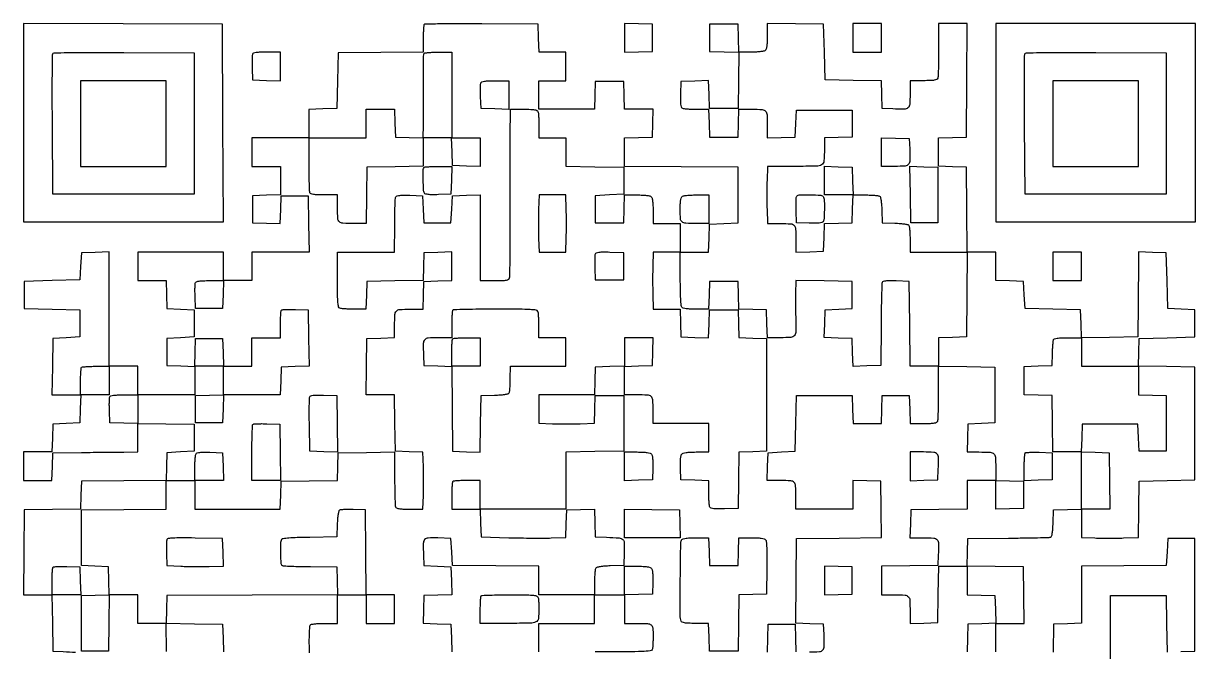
# Model space of a CAD drawing. Extents: x 156 to 936, y 95 to 969.
# Drawn here: x 156 to 936, y 551 to 969 of the extents above; entities that cross this region are included whole.
import ezdxf

# ---------------------------------------------------------------- set-up
doc = ezdxf.new("R2010")
doc.units = 0

msp = doc.modelspace()

# ---------------------------------------------------------------- linework, layer by layer
for points in [[(803, 551), (803, 560.5), (803, 570), (812.522065, 570), (822.044131, 570), (821.772065, 588.75), (821.5, 607.5), (802.712768, 607.772202), (783.925536, 608.044404), (784.212768, 617.272202), (784.5, 626.5), (811.422845, 626.709338, 0.00168), (821.835052, 626.825279, 0.002609), (830.81532, 627.002318, 0.000771), (838.612329, 627.208768, 0.084801), (839.633233, 627.412753, 0.231355), (840.239826, 628.064304, 0.031715), (840.678322, 629.923977, 0.025), (841.007859, 632.699783, 0.008816), (841.210388, 636.703415), (841.5, 645.5), (850.75, 645.787526), (860, 646.075052), (860, 636.575052), (860, 627.075052), (869.075991, 626.787526, 0.005354), (873.264137, 626.699727, 0.002937), (878.394677, 626.677269, 0.002927), (883.603656, 626.715565, 0.004672), (888.054168, 626.815944), (897.956354, 627.131889), (898.228177, 645.815944), (898.5, 664.5), (917, 665), (935.5, 665.5), (935.5, 703), (935.5, 740.5), (916.712768, 740.772202), (897.925536, 741.044404), (898.212768, 750.272202), (898.5, 759.5), (917, 760), (935.5, 760.5), (935.5, 769.5), (935.5, 778.5), (926.5, 779), (917.5, 779.5), (917, 798), (916.5, 816.5), (907.25, 816.787526), (898, 817.075052), (897.920976, 798.287526, -0.000609), (897.878178, 790.397897, -0.000549), (897.814941, 782.228211, -0.000549), (897.742156, 774.903415, -0.00174), (897.670976, 770), (897.5, 760.5), (878.787816, 760.228074), (860.075632, 759.956148), (859.787816, 769.228074), (859.5, 778.5), (841, 779), (822.5, 779.5), (822, 788.5), (821.5, 797.5), (812.25, 797.787526), (803, 798.075052), (803, 807.537526), (803, 817), (793.515573, 817), (784.031147, 817), (783.765573, 845.25), (783.5, 873.5), (774.25, 873.787526), (765, 874.075052), (765, 883.5), (765, 892.924948), (774.25, 893.212474), (783.5, 893.5), (783.762025, 931.25), (784.02405, 969), (774.512025, 969), (765, 969), (765, 951.581787, -0.003244), (764.955951, 944.792976, -0.00474), (764.821697, 938.815525, -0.002396), (764.635772, 933.755458, -0.081401), (764.393011, 932.581787, -0.192406), (763.653872, 931.782907, -0.06988), (762.154102, 931.311531, -0.034532), (759.571713, 931.062976, -0.00673), (754.893011, 931), (746, 931), (746, 922.019052, -0.01682), (745.772817, 915.267676, -0.202101), (744.627338, 912.990719, -0.176722), (742.11956, 912.058134, -0.012322), (734.479083, 912.199088), (727.5, 912.5), (727.212764, 921.728072), (726.925529, 930.956143), (708.212764, 931.228072), (689.5, 931.5), (689, 950), (688.5, 968.5), (669.75, 968.772065), (651, 969.044131), (651, 960.722065, -0.011041), (650.921837, 957.182675, -0.020303), (650.677903, 954.311666, -0.021068), (650.310837, 952.140642, -0.144947), (649.8, 951.2, -0.144682), (648.861987, 950.689961, -0.021131), (646.701269, 950.322617, -0.02038), (643.847487, 950.078344, -0.011159), (640.337526, 950), (632.075052, 950), (631.787526, 959.25), (631.5, 968.5), (622, 968.5), (612.5, 968.5), (612.5, 959.5), (612.5, 950.5), (622.271931, 950.213523), (632.043862, 949.927047), (631.771931, 931.213523), (631.5, 912.5), (622, 912.5), (612.5, 912.5), (612.211984, 921.787023), (611.923969, 931.074046), (602.711984, 930.787023), (593.5, 930.5), (593.206902, 922.085653, 0.008519), (593.135766, 918.085459, 0.027159), (593.278749, 915.4185, 0.039341), (593.610638, 913.659703, 0.187221), (594.206902, 912.850966, 0.110258), (595.104817, 912.527569, 0.009596), (597.532567, 912.267102, 0.012245), (600.472742, 912.081044, 0.009211), (603.712474, 912.015313), (611.924948, 912), (612.212474, 902.75), (612.5, 893.5), (622, 893.5), (631.5, 893.5), (631.787526, 902.75), (632.075052, 912), (640.930537, 912, -0.014926), (647.659578, 911.79908, -0.196265), (649.861468, 910.742763, -0.174406), (650.830207, 908.389753, -0.011304), (651, 900.880687), (651, 892.924948), (660.25, 893.212474), (669.5, 893.5), (670, 902.5), (670.5, 911.5), (689, 911.5), (707.5, 911.5), (707.5, 902.5), (707.5, 893.5), (698.25, 893.212474), (689, 892.924948), (688.986345, 885.712474, -0.018105), (688.675345, 877.553446, -0.243757), (687.154863, 875.0873, -0.131557), (683.775318, 874.120975, -0.004223), (669.451989, 874), (651.13724, 874), (650.81862, 864.5, 0.005281), (650.719285, 860.17526, 0.003101), (650.687189, 855, 0.003101), (650.719285, 849.82474, 0.005281), (650.81862, 845.5), (651.13724, 836), (659.961631, 836, -0.015027), (666.665914, 835.798459, -0.196559), (668.863787, 834.741438, -0.174031), (669.830565, 832.387773, -0.011284), (670, 824.880687), (670, 816.924948), (679.25, 817.212474), (688.5, 817.5), (688.787036, 826.712964), (689.074071, 835.925929), (698.287036, 836.212964), (707.5, 836.5), (707.787526, 845.75), (708.075052, 855), (716.287526, 854.984687, -0.008617), (719.521021, 854.922925, -0.011623), (722.441858, 854.748704, -0.008778), (724.855751, 854.505585, -0.112531), (725.706033, 854.202843, -0.192561), (726.236162, 853.466763, -0.02067), (726.666992, 851.36687, -0.020911), (727.005667, 848.539342, -0.010674), (727.206033, 844.968156), (727.5, 836.5), (735.968156, 836.206033, -0.010674), (739.539342, 836.005667, -0.020911), (742.36687, 835.666992, -0.02067), (744.466763, 835.236162, -0.192561), (745.202843, 834.706033, -0.112667), (745.505619, 833.854929, -0.008725), (745.748704, 831.430835, -0.011582), (745.922928, 828.497876, -0.008579), (745.984687, 825.25), (746, 817), (765.015573, 817), (784.031147, 817), (783.765573, 788.75), (783.5, 760.5), (774.25, 760.212474), (765, 759.924948), (765, 750.462474), (765, 741), (755.515573, 741), (746.031147, 741), (745.765573, 769.25), (745.5, 797.5), (736.733647, 797.789171, 0.007164), (732.357757, 797.870781, 0.029945), (729.728564, 797.724574, 0.051905), (728.128367, 797.368182, 0.224021), (727.442985, 796.712016, 0.084461), (727.226758, 795.633634, 0.000859), (727.011199, 787.838462, 0.002756), (726.827473, 778.840531, 0.001782), (726.709338, 768.422845), (726.5, 741.5), (717.288016, 741.212977), (708.076031, 740.925954), (707.788016, 750.212977), (707.5, 759.5), (698.212977, 759.788016), (688.925954, 760.076031), (689.212977, 769.288016), (689.5, 778.5), (698.5, 779), (707.5, 779.5), (707.5, 788.5), (707.5, 797.5), (688.75, 797.772065), (670, 798.044131), (669.842803, 789.272065, 0.003723), (669.801446, 785.323164, 0.002312), (669.808848, 780.68831, 0.002319), (669.858517, 776.11434, 0.004189), (669.947956, 772.368989, -0.011404), (670.025553, 764.154941, -0.167912), (669.06001, 761.477296, -0.207256), (666.724868, 760.251876, -0.018638), (659.970138, 760), (651.075052, 760), (650.787526, 769.25), (650.5, 778.5), (641.287036, 778.787036), (632.074071, 779.074071), (631.787036, 788.287036), (631.5, 797.5), (622, 797.5), (612.5, 797.5), (612.212474, 788.25), (611.924948, 779), (603.584919, 779, -0.010095), (599.847911, 779.075455, -0.023703), (597.067456, 779.320133, -0.028695), (595.089275, 779.705797, -0.158342), (594.183795, 780.27854, -0.15395), (593.715278, 781.427395, -0.006257), (593.401667, 785.951528, -0.009408), (593.180481, 791.787933, -0.004522), (593.105428, 799.27854), (593.088155, 817), (602.506551, 817), (611.924948, 817), (612.212474, 826.25), (612.5, 835.5), (622, 836), (631.5, 836.5), (631.5, 855), (631.5, 873.5), (593.75, 873.762025), (556, 874.02405), (556, 883.474499), (556, 892.924948), (565.25, 893.212474), (574.5, 893.5), (574.787526, 902.75), (575.075052, 912), (565.575052, 912), (556.075052, 912), (555.787526, 921.25), (555.5, 930.5), (546, 930.5), (536.5, 930.5), (536.212474, 921.25), (535.924948, 912), (517.462474, 912), (499, 912), (499, 921.5), (499, 931), (508, 931), (517, 931), (517, 940.5), (517, 950), (508.037526, 950), (499.075052, 950), (498.787526, 959.25), (498.5, 968.5), (460.928518, 968.761851, 0.001702), (446.475308, 968.813373, 0.002763), (434.194344, 968.747469, 0.000432), (423.329691, 968.619736, 0.195635), (422.678518, 968.345184, 0.174187), (422.408064, 967.771427, 0.006061), (422.199315, 965.275764, 0.010657), (422.0492, 962.276956, 0.007176), (422, 958.848907), (422, 950.031147), (393.75, 949.765573), (365.5, 949.5), (365, 931), (364.5, 912.5), (355.25, 912.212474), (346, 911.924948), (346, 902.462474), (346, 893), (327, 893), (308, 893), (308, 883.5), (308, 874), (317.5, 874), (327, 874), (327, 864.537526), (327, 855.075052), (317.75, 854.787526), (308.5, 854.5), (308.5, 845.5), (308.5, 836.5), (317.711984, 836.212977), (326.923969, 835.925954), (327.211984, 845.212977), (327.5, 854.5), (336.5, 854.5), (345.5, 854.5), (345.772065, 835.75), (346.044131, 817), (327.022065, 817), (308, 817), (308, 807.5), (308, 798), (298.5, 798), (289, 798), (289, 807.5), (289, 817), (260.5, 817), (232, 817), (232, 807.5), (232, 798), (241.462474, 798), (250.924948, 798), (251.212474, 788.75), (251.5, 779.5), (260.5, 779), (269.5, 778.5), (269.5, 769.5), (269.5, 760.5), (260.5, 760), (251.5, 759.5), (251.5, 750.5), (251.5, 741.5), (260.75, 741.212474), (270, 740.924948), (270, 731.462474), (270, 722), (251, 722), (232, 722), (232, 731.5), (232, 741), (222.5, 741), (213, 741), (213, 779.037526), (213, 817.075052), (203.75, 816.787526), (194.5, 816.5), (194, 807.5), (193.5, 798.5), (175, 798), (156.5, 797.5), (156.5, 788.5), (156.5, 779.5), (175, 779), (193.5, 778.5), (193.5, 769.5), (193.5, 760.5), (184.5, 760), (175.5, 759.5), (175.227935, 740.75), (174.955869, 722), (184.515461, 722), (194.075052, 722), (193.787526, 712.75), (193.5, 703.5), (184.5, 703), (175.5, 702.5), (175.212474, 693.25), (174.924948, 684), (165.462474, 684), (156, 684), (156, 674.5), (156, 665), (165.462474, 665), (174.924948, 665), (175.212474, 674.25), (175.5, 683.5), (194.5, 683.710173, -0.000288), (202.452664, 683.793557, -0.000265), (210.635937, 683.870307, -0.000264), (217.936743, 683.931057, -0.000872), (222.75, 683.960173), (232, 684), (232, 693.522065), (232, 703.044131), (250.75, 702.772065), (269.5, 702.5), (269.5, 693.5), (269.5, 684.5), (260.5, 684), (251.5, 683.5), (251.212679, 674.26551), (250.925359, 665.03102), (222.712679, 664.76551), (194.5, 664.5), (194.212764, 655.271928), (193.925529, 646.043857), (175.212764, 645.771928), (156.5, 645.5), (156.234427, 617.25), (155.968853, 589), (165.462361, 589), (174.955869, 589), (175.227935, 570.25), (175.5, 551.5), (182.5, 551.245668, -0.008693), (190.54987, 550.812948, -0.165246)], [(251.227935, 551.25), (250.955869, 570), (241.477935, 570), (232, 570), (232, 579.5), (232, 589), (222.522065, 589), (213.044131, 589), (212.772065, 570.25), (212.5, 551.5), (203.5, 551.5), (194.5, 551.5), (194.5, 570), (194.5, 588.5), (203.787023, 588.788016), (213.074046, 589.076031), (212.787023, 598.288016), (212.5, 607.5), (203.5, 608), (194.5, 608.5), (194.5, 627), (194.5, 645.5), (222.75, 645.765573), (251, 646.031147), (251, 655.515573), (251, 665), (260.5, 665), (270, 665), (270.015313, 673.25, -0.00917), (270.081041, 676.504112, -0.012203), (270.267102, 679.45641, -0.00954), (270.527533, 681.894283, -0.110402), (270.850966, 682.793098, -0.187221), (271.659703, 683.389362, -0.039341), (273.4185, 683.721251, -0.027159), (276.085459, 683.864234, -0.008519), (280.085653, 683.793098), (288.5, 683.5), (288.787526, 674.25), (289.075052, 665), (279.537526, 665), (270, 665), (270, 655.5), (270, 646), (298.462474, 646), (326.924948, 646), (327.212474, 655.25), (327.5, 664.5), (346.212764, 664.771928), (364.925529, 665.043857), (365.212764, 674.271928), (365.5, 683.5), (384.25, 683.772065), (403, 684.044131), (403, 666.603853, 0.00324), (403.044048, 659.806583, 0.004735), (403.178303, 653.822006, 0.002391), (403.364221, 648.75566, 0.081416), (403.606989, 647.581787, 0.191752), (404.343522, 646.783705, 0.070208), (405.834491, 646.312026, 0.034755), (408.399276, 646.063166, 0.006811), (413.03602, 646), (421.858062, 646), (422.179031, 655.104585, 0.005631), (422.279664, 659.300879, 0.003108), (422.313, 664.430709, 0.003098), (422.282234, 669.632157, 0.004973), (422.184374, 674.067928), (421.868749, 683.926685), (412.684374, 684.213343), (403.5, 684.5), (403.227935, 703.25), (402.955869, 722), (393.455869, 722), (383.955869, 722), (384.227935, 740.75), (384.5, 759.5), (393.75, 759.787526), (403, 760.075052), (403, 767.955738, -0.011465), (403.170847, 775.405561, -0.175109), (404.140972, 777.748573, -0.195466), (406.343338, 778.800158, -0.014852), (413.069463, 779), (421.924948, 779), (422.212474, 788.25), (422.5, 797.5), (431.75, 797.787526), (441, 798.075052), (441, 807.575052), (441, 817.075052), (431.75, 816.787526), (422.5, 816.5), (422.212764, 807.271928), (421.925529, 798.043857), (403.212764, 797.771928), (384.5, 797.5), (384.212474, 788.25), (383.924948, 779), (376.044262, 779, -0.007082), (372.910777, 779.044388, -0.008933), (370.013877, 779.178303, -0.007357), (367.59865, 779.368953, -0.068336), (366.581787, 779.606989, -0.24904), (365.711497, 780.606822, -0.036273), (365.27975, 783.359559, -0.018295), (365.051073, 788.276552, -0.002472), (365, 798.606989), (365, 817), (384, 817), (403, 817), (403.015313, 834.75, -0.004304), (403.080621, 841.645645, -0.006444), (403.267102, 847.665785, -0.002999), (403.521621, 852.767033, -0.128063), (403.850966, 853.793098, -0.187221), (404.659703, 854.389362, -0.039341), (406.4185, 854.721251, -0.027159), (409.085459, 854.864234, -0.008519), (413.085653, 854.793098), (421.5, 854.5), (422, 845.5), (422.5, 836.5), (431.5, 836.5), (440.5, 836.5), (441, 845.5), (441.5, 854.5), (450.75, 854.787526), (460, 855.075052), (460, 826.537526), (460, 798), (469.432612, 798, 0.005284), (474.8283, 798.057026, 0.040188), (477.355035, 798.314296, 0.101934), (478.715441, 798.865511, 0.170455), (479.449678, 799.841449, 0.073154), (479.68438, 801.284015, 0.000696), (479.832539, 811.983859, 0.002311), (479.929096, 824.312007, 0.001492), (479.932315, 838.591449, -0.00032), (479.899556, 854.06056, -0.000292), (479.885303, 870.019051, -0.000292), (479.889214, 884.2852, -0.000947), (479.91525, 893.75), (480, 912), (488.893011, 912, -0.00673), (493.571713, 911.937024, -0.034532), (496.154102, 911.688469, -0.06988), (497.653872, 911.217093, -0.192406), (498.393011, 910.418213, -0.06844), (498.631074, 909.400281, -0.007317), (498.821697, 906.9751, -0.008902), (498.955615, 904.066073, -0.00705), (499, 900.918213), (499, 893), (508, 893), (517, 893), (517, 883.521593), (517, 874.043186), (536.25, 873.771593), (555.5, 873.5), (555.5, 864.5), (555.5, 855.5), (546, 855), (536.5, 854.5), (536.5, 845.5), (536.5, 836.5), (546, 836.5), (555.5, 836.5), (555.787526, 845.75), (556.075052, 855), (564.337526, 855, -0.011159), (567.847487, 854.921656, -0.02038), (570.701269, 854.677383, -0.021131), (572.861987, 854.310039, -0.144682), (573.8, 853.8, -0.144849), (574.310542, 852.860329, -0.021091), (574.677711, 850.693122, -0.020332), (574.92177, 847.828493, -0.011084), (575, 844.3), (575, 836), (584, 836), (593, 836), (593, 826.5), (593, 817), (584.070969, 817), (575.141938, 817), (574.820969, 807.895415, 0.005644), (574.720383, 803.696635, 0.003106), (574.687231, 798.558523, 0.003096), (574.718259, 793.345316, 0.004955), (574.816413, 788.895415), (575.132827, 779), (584.028888, 779), (592.924948, 779), (593.212474, 769.75), (593.5, 760.5), (602.711984, 760.212977), (611.923969, 759.925954), (612.211984, 769.212977), (612.5, 778.5), (622, 778.5), (631.5, 778.5), (631.787036, 769.287036), (632.074071, 760.074071), (641.287036, 759.787036), (650.5, 759.5), (650.5, 722), (650.5, 684.5), (641.271928, 684.212764), (632.043857, 683.925529), (631.771928, 665.212764), (631.5, 646.5), (622.58457, 646.208654, -0.007874), (618.325344, 646.136581, -0.025891), (615.518036, 646.278743, -0.03736), (613.675579, 646.608404, -0.190691), (612.849883, 647.208654, -0.110303), (612.526902, 648.105622, -0.00958), (612.266784, 650.533081, -0.012233), (612.080964, 653.472868, -0.009199), (612.015313, 656.712474), (612, 664.924948), (602.75, 665.212474), (593.5, 665.5), (593.206229, 673.344796, -0.01153), (593.157498, 676.735348, -0.021342), (593.298867, 679.485252, -0.023545), (593.594776, 681.568167, -0.126804), (594.078674, 682.594796, -0.145524), (595.060853, 683.251072, -0.03848), (596.921657, 683.673265, -0.027148), (599.657348, 683.9254, -0.009406), (603.622445, 684), (612, 684), (612, 693.5), (612, 703), (593.5, 703), (575, 703), (575, 711.893011, 0.014768), (574.800362, 718.650479, 0.195511), (573.747254, 720.85745, 0.175208), (571.400012, 721.829247, 0.01141), (563.918213, 722), (556, 722), (556, 731.536212), (556, 741.072424), (546.25, 740.786212), (536.5, 740.5), (536.212474, 731.25), (535.924948, 722), (517.462474, 722), (499, 722), (499, 712.537526), (499, 703.075052), (507.97907, 702.787526, 0.005383), (512.101282, 702.699934, 0.00303), (517.106551, 702.677803, 0.003023), (522.159807, 702.716628, 0.004941), (526.442441, 702.81776), (535.926742, 703.13552), (536.213371, 712.31776), (536.5, 721.5), (546, 721.5), (555.5, 721.5), (555.5, 703), (555.5, 684.5), (536.25, 684.228407), (517, 683.956814), (517, 664.978407), (517, 646), (488.462474, 646), (459.924948, 646), (460.212474, 636.75), (460.5, 627.5), (479, 627, 0.002728), (486.795154, 626.831882, 0.002412), (494.918928, 626.740217, 0.002422), (502.239434, 626.728392, 0.007368), (507.213371, 626.81776), (516.926742, 627.13552), (517.213371, 636.31776), (517.5, 645.5), (526.711984, 645.787023), (535.923969, 646.074046), (536.211984, 636.787023), (536.5, 627.5), (544, 627.24697, -0.008062), (552.439007, 626.825952, -0.161069), (554.798383, 625.868873, -0.21244), (555.802761, 623.775657, -0.015449), (555.788514, 617.221282), (555.5, 608.5), (546.532999, 608.207902, 0.009786), (542.707636, 608.008289, 0.020298), (539.737125, 607.673305, 0.020215), (537.552989, 607.24575, 0.195149), (536.798312, 606.707902, 0.112618), (536.495093, 605.855762, 0.008743), (536.251635, 603.431384, 0.011595), (536.077158, 600.498009, 0.008591), (536.015313, 597.25), (536, 589), (546, 589), (556, 589), (556, 598.5), (556, 608), (564.377555, 608, -0.009406), (568.342652, 607.9254, -0.027148), (571.078343, 607.673265, -0.03848), (572.939147, 607.251072, -0.145524), (573.921326, 606.594796, -0.126804), (574.405224, 605.568167, -0.023545), (574.701133, 603.485252, -0.021342), (574.842502, 600.735348, -0.01153), (574.793771, 597.344796), (574.5, 589.5), (565.25, 589.212474), (556, 588.924948), (556, 579.462474), (556, 570), (563.918213, 570, -0.010435), (571.274938, 569.846455, -0.154717), (573.668924, 568.976005, -0.210194), (574.762257, 566.978013, -0.02159), (575, 561.474799, -0.007618), (574.955578, 558.55946, -0.009419), (574.821697, 555.846597, -0.008009), (574.630616, 553.581709, -0.066654), (574.393011, 552.581787, -0.284906), (573.15232, 551.640009, -0.013145), (567.631708, 551.264634, -0.009347), (558.076001, 551.045691, -0.001054), (536.393011, 551)], [(679.018474, 551, 0.016964), (685.739673, 551.228106, 0.202443), (688.011851, 552.374694, 0.176255), (688.942101, 554.883746, 0.012303), (688.800912, 562.520917), (688.5, 569.5), (679.234491, 569.787731), (669.968982, 570.075462), (670.234491, 598.287731), (670.5, 626.5), (698.772008, 626.765611), (727.044016, 627.031221), (726.772008, 645.765611), (726.5, 664.5), (717.25, 664.787526), (708, 665.075052), (708, 655.537526), (708, 646), (689, 646), (670, 646), (670, 653.918213, 0.011435), (669.828811, 661.402343, 0.175657), (668.85465, 663.748828, 0.195156), (666.642834, 664.801097, 0.014649), (659.855485, 665), (650.924948, 665), (651.212474, 674.25), (651.5, 683.5), (660.5, 684), (669.5, 684.5), (670, 703), (670.5, 721.5), (689, 721.5), (707.5, 721.5), (707.787526, 712.25), (708.075052, 703), (717.5, 703), (726.924948, 703), (727.212474, 712.25), (727.5, 721.5), (736.5, 721.5), (745.5, 721.5), (745.787526, 712.25), (746.075052, 703), (754.930537, 703, 0.006773), (759.587052, 703.063076, 0.03465), (762.160133, 703.311792, 0.070053), (763.655249, 703.783328, 0.192061), (764.393011, 704.581787, 0.081416), (764.635779, 705.75566, 0.002391), (764.821697, 710.822006, 0.004735), (764.955952, 716.806583, 0.00324), (765, 723.603853), (765, 741.044131), (783.75, 740.772065), (802.5, 740.5), (802.5, 722), (802.5, 703.5), (793.5, 703), (784.5, 702.5), (784.212474, 693.25), (783.924948, 684), (791.880687, 684, -0.01133), (799.392119, 683.829774, -0.174856), (801.744352, 682.858669, -0.19591), (802.799825, 680.651936, -0.014805), (803, 673.893011), (803, 665), (793.5, 665), (784, 665), (784, 655.522065), (784, 646.044131), (765.25, 645.772065), (746.5, 645.5), (746.212474, 636.25), (745.924948, 627), (754.943422, 627, -0.016678), (761.724982, 626.773732, -0.201759), (764.006711, 625.629356, -0.177188), (764.941627, 623.122836, -0.012342), (764.800912, 615.479083), (764.5, 608.5), (745.75, 608.227935), (727, 607.955869), (727, 598.477935), (727, 589), (735.893011, 589, -0.014805), (742.651936, 588.799825, -0.19591), (744.858669, 587.744352, -0.174856), (745.829774, 585.392119, -0.01133), (746, 577.880687), (746, 569.924948), (755.25, 570.212474), (764.5, 570.5), (764.772065, 589.25), (765.044131, 608), (774.522065, 608), (784, 608), (784, 598.537526), (784, 589.075052), (793.25, 588.787526), (802.5, 588.5), (802.787023, 579.288016), (803.074046, 570.076031), (793.787023, 569.788016), (784.5, 569.5), (784.212474, 560.25), (783.924948, 551)], [(499, 551), (499, 560.5), (499, 570), (517.5, 570), (536, 570), (536, 579.5), (536, 589), (517.5, 589), (499, 589), (499, 598.484665), (499, 607.969329), (470.25, 608.234665), (441.5, 608.5), (441, 617.5), (440.5, 626.5), (431.778718, 626.788514, 0.017872), (425.215167, 626.770984, 0.210428), (422.972515, 625.678754, 0.176334), (422.050889, 623.182645, 0.011928), (422.199088, 615.479083), (422.5, 608.5), (431.5, 608), (440.5, 607.5), (440.787023, 598.288016), (441.074046, 589.076031), (431.787023, 588.788016), (422.5, 588.5), (422.212977, 579.288016), (421.925954, 570.076031), (431.212977, 569.788016), (440.5, 569.5), (440.787526, 560.25), (441.075052, 551)], [(346.269936, 550.453304, -0.003387), (346.21716, 559.19071, -0.013149), (346.363442, 564.601246, -0.01367), (346.65421, 568.198071, -0.228051), (347.269936, 569.187991, -0.112035), (348.134327, 569.496472, -0.008952), (350.562106, 569.744341, -0.011755), (353.500405, 569.921833, -0.008742), (356.75, 569.984687), (365, 570), (365, 579.508257), (365, 589.016514), (308.25, 588.758257), (251.5, 588.5), (251.212768, 579.272202), (250.925536, 570.044404), (269.712768, 569.772202), (288.5, 569.5), (288.787526, 560.25), (289.075052, 551)]]:
    msp.add_lwpolyline(points, format="xyb")
for points in [[(156, 903.007138), (156, 837), (222.50719, 837), (289.014379, 837), (288.75719, 902.75), (288.5, 968.5), (222.25, 968.757138), (156, 969.014276)], [(556, 959.5), (556, 949.924948), (565.25, 950.212474), (574.5, 950.5), (574.5, 959.5), (574.5, 968.5), (565.25, 968.787526), (556, 969.075052)], [(708, 959.5), (708, 950), (717.5, 950), (727, 950), (727, 959.5), (727, 969), (717.5, 969), (708, 969)], [(803, 903), (803, 837), (869.5, 837), (936, 837), (936, 903), (936, 969), (869.5, 969), (803, 969)], [(194, 902.5), (194, 874), (222.5, 874), (251, 874), (251, 902.5), (251, 931), (222.5, 931), (194, 931)], [(841, 902.5), (841, 874), (869.5, 874), (898, 874), (898, 902.5), (898, 931), (869.5, 931), (841, 931)], [(707.787526, 864.25), (708.075052, 855), (698.537526, 855), (689, 855), (689, 864.537526), (689, 874.075052), (698.25, 873.787526), (707.5, 873.5)], [(764.5, 855), (764.5, 836.5), (755.5, 836.5), (746.5, 836.5), (746.227796, 855.28782), (745.955591, 874.075639), (755.227796, 873.78782), (764.5, 873.5)], [(841, 807.5), (841, 798), (850.5, 798), (860, 798), (860, 807.5), (860, 817), (850.5, 817), (841, 817)], [(556, 750.462474), (556, 740.924948), (565.25, 741.212474), (574.5, 741.5), (574.787526, 750.75), (575.075052, 760), (565.537526, 760), (556, 760)], [(821.5, 655.5), (821.5, 646.5), (812.25, 646.212474), (803, 645.924948), (803, 655.5), (803, 665.075052), (812.25, 664.787526), (821.5, 664.5)], [(592.787526, 636.25), (593.075052, 627), (574.537526, 627), (556, 627), (556, 636.522559), (556, 646.045117), (574.25, 645.772559), (592.5, 645.5)], [(689, 598.5), (689, 588.924948), (698.25, 589.212474), (707.5, 589.5), (707.5, 598.5), (707.5, 607.5), (698.25, 607.787526), (689, 608.075052)]]:
    msp.add_lwpolyline(points, close=True)
for points in [[(269.5, 902.5), (269.5, 855.5), (222.5, 855.5), (175.5, 855.5), (175.239372, 901.5, -0.000997), (175.174287, 919.225103, -0.001596), (175.197198, 934.357597, -0.000282), (175.267665, 947.72814, -0.090314), (175.461789, 948.759906, -0.301449), (176.45055, 949.464468, -0.003096), (185.402033, 949.70934, -0.005599), (198.68089, 949.841585, -0.001079), (222.722417, 949.759906), (269.5, 949.5)], [(308.423642, 948.661609, 0.079281), (308.235027, 947.7687, 0.006579), (308.147568, 945.392336, 0.008656), (308.129541, 942.539392, 0.006569), (308.205027, 939.411609), (308.5, 931.5), (317.75, 931.212474), (327, 930.924948), (327, 940.462474), (327, 950), (317.968615, 950, 0.007593), (313.620517, 949.933967, 0.027242), (310.854544, 949.698735, 0.041413), (309.106941, 949.304101, 0.228749)], [(441, 921.5), (441, 893), (450.5, 893), (460, 893), (460, 883.462474), (460, 873.924948), (450.75, 874.212474), (441.5, 874.5), (441.212474, 883.75), (440.924948, 893), (431.462474, 893), (422, 893), (422, 883.522065), (422, 874.044131), (403.25, 873.772065), (384.5, 873.5), (384.227935, 854.75), (383.955869, 836), (376.059722, 836, -0.011457), (368.595345, 836.171064, -0.175414), (366.25104, 837.14327, -0.195276), (365.199323, 839.350385, -0.014747), (365, 846.106989), (365, 855), (356.106989, 855, -0.007025), (351.550325, 855.064026, -0.032316), (348.921625, 855.308432, -0.060636), (347.360628, 855.754673, -0.203965), (346.637558, 856.502126, -0.081908), (346.406473, 857.625041, -0.002182), (346.227954, 862.703004, -0.004508), (346.097686, 868.688392, -0.003064), (346.052605, 875.502126), (346.044072, 893), (365.022036, 893), (384, 893), (384, 902.5), (384, 912), (393.462474, 912), (402.924948, 912), (403.212474, 902.75), (403.5, 893.5), (412.75, 893.212474), (422, 892.924948), (422.095222, 901.712474, 0.002042), (422.126386, 906.328755, 0.00059), (422.136976, 913.458531, 0.000594), (422.129884, 921.49431, 0.000633), (422.103646, 929.359122, -0.002748), (422.110165, 936.651964, -0.004272), (422.204082, 942.940072, -0.001367), (422.346501, 948.372128, -0.131914), (422.567441, 949.109122, -0.225907), (423.116549, 949.463308, -0.008732), (425.582711, 949.738304, -0.01409), (428.592793, 949.935469, -0.009308), (432.059017, 950), (441, 950)], [(916.5, 902.5), (916.5, 855.5), (869.5, 855.5), (822.5, 855.5), (822.239372, 901.5, -0.000997), (822.174287, 919.225103, -0.001596), (822.197198, 934.357597, -0.000282), (822.267665, 947.72814, -0.090314), (822.461789, 948.759906, -0.301449), (823.45055, 949.464468, -0.003096), (832.402033, 949.70934, -0.005599), (845.68089, 949.841585, -0.001079), (869.722417, 949.759906), (916.5, 949.5)], [(479, 921.462474), (479, 911.924948), (469.75, 912.212474), (460.5, 912.5), (460.205027, 920.411609, -0.006569), (460.129541, 923.539392, -0.008656), (460.147568, 926.392336, -0.006579), (460.235027, 928.7687, -0.079281), (460.423642, 929.661609, -0.228749), (461.106941, 930.304101, -0.041413), (462.854544, 930.698735, -0.027242), (465.620517, 930.933967, -0.007593), (469.968615, 931), (479, 931)], [(745.800912, 885.520917, -0.012322), (745.941866, 877.88044, -0.176722), (745.009281, 875.372662, -0.202101), (742.732324, 874.227183, -0.01682), (735.980948, 874), (727, 874), (727, 883.537526), (727, 893.075052), (736.25, 892.787526), (745.5, 892.5)], [(440.787526, 864.75), (440.5, 855.5), (432.085653, 855.206902, -0.008519), (428.085459, 855.135766, -0.027159), (425.4185, 855.278749, -0.039341), (423.659703, 855.610638, -0.187221), (422.850966, 856.206902, -0.131906), (422.206577, 858.26788, -0.007493), (422.033407, 864.992136, -0.005877), (422.040216, 871.8478, -0.195602), (422.666667, 873.333333, -0.174822), (423.232541, 873.599219, -0.00583), (425.743315, 873.804167, -0.010438), (428.756615, 873.951668, -0.007009), (432.204192, 874), (441.075052, 874)], [(498.843707, 845.25, 0.005283), (498.735031, 840.846037, 0.003227), (498.695249, 835.646875, 0.003234), (498.722408, 830.495207, 0.005736), (498.820969, 826.25), (499.141938, 817), (508.002349, 817), (516.86276, 817), (517.18138, 826.5, 0.005281), (517.280715, 830.82474, 0.003101), (517.312811, 836, 0.003101), (517.280715, 841.17526, 0.005281), (517.18138, 845.5), (516.86276, 855), (508.025087, 855), (499.187415, 855)], [(612, 845.5), (612, 836), (604.081787, 836, -0.01065), (596.689481, 836.157481, -0.159949), (594.309746, 837.052708, -0.206765), (593.227098, 839.102218, -0.019554), (593, 844.906989, -0.012415), (593.08019, 848.136184, -0.021121), (593.327993, 850.825282, -0.021703), (593.698102, 852.888147, -0.142062), (594.2, 853.8, -0.144849), (595.139671, 854.310542, -0.021091), (597.306878, 854.677711, -0.020332), (600.171507, 854.92177, -0.011084), (603.7, 855), (612, 855)], [(688.393011, 853.418213, -0.084529), (688.923441, 850.770951, -0.011036), (688.963962, 845.001062, -0.008945), (688.771604, 839.163368, -0.129339), (688.149034, 837.206902, -0.187221), (687.340297, 836.610638, -0.039341), (685.5815, 836.278749, -0.027159), (682.914541, 836.135766, -0.008519), (678.914347, 836.206902), (670.5, 836.5), (670.205027, 844.411609, -0.006569), (670.129541, 847.539392, -0.008656), (670.147568, 850.392336, -0.006579), (670.235027, 852.7687, -0.079281), (670.423642, 853.661609, -0.29562), (672.229032, 854.976623, -0.017051), (679.405167, 855.124149, -0.01715), (686.575238, 854.780866, -0.288164)], [(536.438128, 815.699359, 0.078674), (536.244157, 814.786543, 0.006817), (536.151823, 812.403425, 0.00884), (536.130612, 809.542108, 0.00675), (536.205027, 806.411609), (536.5, 798.5), (546, 798.5), (555.5, 798.5), (555.5, 807.5), (555.5, 816.5), (546.233101, 816.787749, 0.006604), (541.565901, 816.870994, 0.028831), (538.808733, 816.724677, 0.050502), (537.142535, 816.366783, 0.226742)], [(288.787526, 788.75), (288.5, 779.5), (279.5, 779.5), (270.5, 779.5), (270.205027, 787.411609, -0.006569), (270.129541, 790.539392, -0.008656), (270.147568, 793.392336, -0.006579), (270.235027, 795.7687, -0.079281), (270.423642, 796.661609, -0.22904), (271.108114, 797.304492, -0.041271), (272.861635, 797.698947, -0.027152), (275.637843, 797.934049, -0.007548), (280.006141, 798), (289.075052, 798)], [(345.771926, 759.787816), (346.043852, 741.075632), (336.771926, 740.787816), (327.5, 740.5), (327.212474, 731.25), (326.924948, 722), (308, 722), (289.075052, 722), (288.787526, 712.75), (288.5, 703.5), (279.5, 703.5), (270.5, 703.5), (270.5, 712.5), (270.5, 721.5), (279.75, 721.787526), (289, 722.075052), (289, 731.537526), (289, 741), (279.462474, 741), (269.924948, 741), (270.212474, 750.25), (270.5, 759.5), (279.5, 759.5), (288.5, 759.5), (288.787526, 750.25), (289.075052, 741), (298.537526, 741), (308, 741), (308, 750.5), (308, 760), (317.5, 760), (327, 760), (327, 768.833333, -0.007416), (327.050964, 772.269043, -0.010972), (327.206402, 775.278277, -0.006396), (327.422807, 777.77838, -0.173269), (327.702644, 778.369311, -0.179987), (328.290922, 778.638564, -0.007016), (330.709672, 778.781547, -0.011703), (333.626528, 778.84459, -0.007913), (336.952644, 778.785977), (345.5, 778.5)], [(441.666667, 778.333333, 0.174709), (441.400808, 777.76784, 0.005871), (441.195833, 775.267708, 0.010477), (441.048334, 772.266524, 0.007039), (441, 768.833333), (441, 760), (432.019052, 760, 0.01682), (425.267676, 759.772817, 0.202101), (422.990719, 758.627338, 0.176722), (422.058134, 756.11956, 0.012322), (422.199088, 748.479083), (422.5, 741.5), (431.73449, 741.212679), (440.96898, 740.925359), (441.23449, 712.712679), (441.5, 684.5), (450.727798, 684.212768), (459.955596, 683.925536), (460.227798, 702.712768), (460.5, 721.5), (469.467001, 721.792098, 0.009786), (473.292364, 721.991711, 0.020298), (476.262875, 722.326695, 0.020215), (478.447011, 722.75425, 0.195149), (479.201688, 723.292098, 0.112618), (479.504907, 724.144238, 0.008743), (479.748365, 726.568616, 0.011595), (479.922842, 729.501991, 0.008591), (479.984687, 732.75), (480, 741), (498.5, 741), (517, 741), (517, 750.5), (517, 760), (508, 760), (499, 760), (499, 767.918213, 0.00705), (498.955615, 771.066073, 0.008902), (498.821697, 773.9751, 0.007317), (498.631074, 776.400281, 0.06844), (498.393011, 777.418213, 0.272715), (497.246215, 778.330332, 0.020917), (493.161473, 778.730264, 0.01245), (485.964232, 778.952517, 0.001493), (470.059678, 779, 0.00225), (459.382369, 778.95195, 0.003619), (450.282114, 778.804167, 0.000743), (442.298363, 778.604832, 0.192047)], [(460, 750.5), (460, 741), (450.5, 741), (441, 741), (441, 749.833333, -0.007039), (441.048334, 753.266524, -0.010477), (441.195833, 756.267708, -0.005871), (441.400808, 758.76784, -0.174709), (441.666667, 759.333333, -0.174709), (442.23216, 759.599192, -0.005871), (444.732292, 759.804167, -0.010477), (447.733476, 759.951666, -0.007039), (451.166667, 760), (460, 760)], [(860, 750.5), (860, 741), (879, 741), (898, 741), (898, 731.537526), (898, 722.075052), (907.25, 721.787526), (916.5, 721.5), (916.5, 703), (916.5, 684.5), (907.5, 684.5), (898.5, 684.5), (898, 693.5), (897.5, 702.5), (879, 702.5), (860.5, 702.5), (860.212977, 693.288016), (859.925954, 684.076031), (869.212977, 683.788016), (878.5, 683.5), (878.772065, 664.75), (879.044131, 646), (869.522065, 646), (860, 646), (860, 665), (860, 684), (850.522065, 684), (841.044131, 684), (840.772065, 702.75), (840.5, 721.5), (831.25, 721.787526), (822, 722.075052), (822, 731.5), (822, 740.924948), (831.25, 741.212474), (840.5, 741.5), (840.769726, 749.5, -0.004694), (840.905777, 752.655284, -0.006263), (841.092081, 755.517187, -0.004511), (841.299299, 757.905307, -0.062379), (841.488341, 758.75, -0.245965), (842.124042, 759.334747, -0.032567), (843.976619, 759.702973, -0.024764), (846.790152, 759.933009, -0.008016), (850.968615, 760), (860, 760)], [(213, 731.5), (213, 722), (203.5, 722), (194, 722), (194, 730.833333, -0.007039), (194.048334, 734.266524, -0.010477), (194.195833, 737.267708, -0.005871), (194.400808, 739.76784, -0.174709), (194.666667, 740.333333, -0.174709), (195.23216, 740.599192, -0.005871), (197.732292, 740.804167, -0.010477), (200.733476, 740.951666, -0.007039), (204.166667, 741), (213, 741)], [(232, 712.462474), (232, 702.924948), (222.75, 703.212474), (213.5, 703.5), (213.205027, 711.411609, -0.006569), (213.129541, 714.539392, -0.008656), (213.147568, 717.392336, -0.006579), (213.235027, 719.7687, -0.079281), (213.423642, 720.661609, -0.228749), (214.106941, 721.304101, -0.041413), (215.854544, 721.698735, -0.027242), (218.620517, 721.933967, -0.007593), (222.968615, 722), (232, 722)], [(364.772204, 702.71218), (365.044409, 683.924361), (355.772204, 684.21218), (346.5, 684.5), (346.257563, 702, -0.002631), (346.199152, 708.799598, -0.003941), (346.226192, 714.738069, -0.001682), (346.306309, 719.809053, -0.083845), (346.49121, 720.789171, -0.238724), (347.14441, 721.395694, -0.043003), (348.823062, 721.725032, -0.027688), (351.496316, 721.865282, -0.007507), (355.733647, 721.789171), (364.5, 721.5)], [(326.772065, 683.75), (327.044131, 665), (317.522065, 665), (308, 665), (308, 683.333333, -0.003584), (308.05073, 690.411472, -0.00564), (308.206402, 696.487652, -0.001786), (308.418403, 701.723678, -0.187492), (308.702644, 702.369311, -0.179987), (309.290922, 702.638564, -0.007016), (311.709672, 702.781547, -0.011703), (314.626528, 702.84459, -0.007913), (317.952644, 702.785977), (326.5, 702.5)], [(573.921326, 682.594796, -0.126804), (574.405224, 681.568167, -0.023545), (574.701133, 679.485252, -0.021342), (574.842502, 676.735348, -0.01153), (574.793771, 673.344796), (574.5, 665.5), (565.25, 665.212474), (556, 664.924948), (556, 674.462474), (556, 684), (564.377555, 684, -0.009406), (568.342652, 683.9254, -0.027148), (571.078343, 683.673265, -0.03848), (572.939147, 683.251072, -0.145524)], [(746, 674.462474), (746, 664.924948), (755.25, 665.212474), (764.5, 665.5), (764.800912, 672.479083, 0.012322), (764.941866, 680.11956, 0.176722), (764.009281, 682.627338, 0.202101), (761.732324, 683.772817, 0.01682), (754.980948, 684), (746, 684)], [(840.5, 674.5), (840.5, 665.5), (831.25, 665.212474), (822, 664.924948), (822, 673.795808, -0.007385), (822.050962, 677.245903, -0.010931), (822.206402, 680.267253, -0.006353), (822.422777, 682.777963, -0.173388), (822.702644, 683.369311, -0.179987), (823.290922, 683.638564, -0.007016), (825.709672, 683.781547, -0.011703), (828.626528, 683.84459, -0.007913), (831.952644, 683.785977), (840.5, 683.5)], [(441.666667, 664.333333, 0.174709), (441.400808, 663.76784, 0.005871), (441.195833, 661.267708, 0.010477), (441.048334, 658.266524, 0.007039), (441, 654.833333), (441, 646), (450.5, 646), (460, 646), (460, 655.5), (460, 665), (451.166667, 665, 0.007039), (447.733476, 664.951666, 0.010477), (444.732292, 664.804167, 0.005871), (442.23216, 664.599192, 0.174709)], [(366.293967, 645.223959, 0.1897), (365.765013, 644.478798, 0.020428), (365.333643, 642.367199, 0.020766), (364.99436, 639.532869, 0.010728), (364.793967, 635.968156), (364.5, 627.5), (346.544238, 627.226088, 0.003691), (338.090119, 627.034694, 0.01247), (332.573985, 626.731244, 0.01141), (328.777433, 626.339909, 0.223435), (327.809551, 625.726088, 0.135235), (326.999375, 623.080112, 0.013927), (326.996503, 616.487618, 0.009873), (327.314093, 609.758592, 0.292292), (328.283473, 608.444716, 0.080575), (329.261049, 608.240839, 0.001624), (334.320718, 608.03046, 0.003801), (340.247135, 607.848429, 0.00254), (347.033473, 607.7261), (364.5, 607.5), (364.787526, 598.25), (365.075052, 589), (374.537526, 589), (384, 589), (384, 579.5), (384, 570), (393.5, 570), (403, 570), (403, 579.5), (403, 589), (393.515573, 589), (384.031147, 589), (383.765573, 617.25), (383.5, 645.5), (375.5, 645.755803, 0.009554), (372.347913, 645.796332, 0.012865), (369.495728, 645.705092, 0.009949), (367.142035, 645.522067, 0.120843)], [(251.432332, 625.684256, 0.078916), (251.240504, 624.779383, 0.006722), (251.150121, 622.398988, 0.008767), (251.130183, 619.541021, 0.006678), (251.205027, 616.411609), (251.5, 608.5), (260.738792, 608, 0.007065), (264.965911, 607.831089, 0.00405), (270.068359, 607.740722, 0.004045), (275.200219, 607.732924, 0.00672), (279.525398, 607.819479), (289.073213, 608.138958), (288.786606, 617.319479), (288.5, 626.5), (270.227305, 626.772646, 0.002829), (260.664758, 626.861208, 0.015363), (255.482268, 626.72062, 0.021534), (252.329852, 626.401442, 0.271496)], [(612.212474, 617.75), (612.5, 608.5), (622, 608.5), (631.5, 608.5), (631.787526, 617.75), (632.075052, 627), (640.415081, 627, -0.009858), (644.229289, 626.924794, -0.024977), (646.990001, 626.677401, -0.032166), (648.919853, 626.278909, -0.153728), (649.853527, 625.67649, -0.154172), (650.352364, 624.451764, -0.008589), (650.617749, 620.289581, -0.010611), (650.760379, 614.647726, -0.004255), (650.725971, 606.92649), (650.5, 589.5), (641.271928, 589.212764), (632.043857, 588.925529), (631.771928, 570.212764), (631.5, 551.5), (622, 551.5), (612.5, 551.5), (612.212474, 560.75), (611.924948, 570), (603.069463, 570, -0.00736), (598.648725, 570.065081, -0.030432), (595.988129, 570.305954, -0.052718), (594.369477, 570.73044, -0.213816), (593.664334, 571.432349, -0.092965), (592.952045, 575.324366, -0.001324), (593.119472, 599.118411, -0.000789), (593.394859, 623.569029, -0.171627), (594.190187, 625.729161, -0.159128), (595.090638, 626.296792, -0.028107), (597.077689, 626.68029, -0.023481), (599.861553, 626.924504, -0.010137), (603.584919, 627), (611.924948, 627)], [(193.787526, 598.25), (194.075052, 589), (184.537526, 589), (175, 589), (175, 597.833333, -0.007416), (175.050964, 601.269043, -0.010972), (175.206402, 604.278277, -0.006396), (175.422807, 606.77838, -0.173269), (175.702644, 607.369311, -0.179987), (176.290922, 607.638564, -0.007016), (178.709672, 607.781547, -0.011703), (181.626528, 607.84459, -0.007913), (184.952644, 607.785977), (193.5, 607.5)], [(498.393011, 587.418213, -0.063253), (498.629829, 586.450783, -0.009306), (498.821697, 584.43975, -0.010378), (498.955516, 582.041973, -0.008749), (499, 579.5, -0.029543), (498.623985, 573.141791, -0.258346), (497.03215, 570.929755, -0.107179), (493.471873, 570.10424, -0.003575), (478.893011, 570), (460, 570), (460, 578.833333, -0.007039), (460.048334, 582.266524, -0.010477), (460.195833, 585.267708, -0.005871), (460.400808, 587.76784, -0.174709), (460.666667, 588.333333, -0.188064), (461.281565, 588.603232, -0.001638), (466.491489, 588.804167, -0.005398), (472.525047, 588.951877, -0.00342), (479.559678, 589, -0.002501), (489.79067, 588.948829, -0.018449), (494.666887, 588.719978, -0.03667), (497.396566, 588.287585, -0.248425)]]:
    msp.add_lwpolyline(points, format="xyb", close=True)
for points in [[(926.272202, 551.212768), (935.5, 551.5), (935.5, 589), (935.5, 626.5), (926.5, 626.5), (917.5, 626.5), (917, 617.5), (916.5, 608.5), (888.25, 608.234427), (860, 607.968853), (860, 589.021953), (860, 570.075052), (850.75, 569.787526), (841.5, 569.5), (841.228074, 550.787816)], [(879.5, 532.5), (879.5, 560.5), (879.5, 588.5), (898, 588.5), (916.5, 588.5), (916.772202, 569.712768), (917.044404, 550.925536)], [(651.227935, 550.75), (651.5, 569.5), (660.5, 569.5), (669.5, 569.5), (669.787526, 560.25), (670.075052, 551)]]:
    msp.add_lwpolyline(points)

doc.saveas('drawing.dxf')
